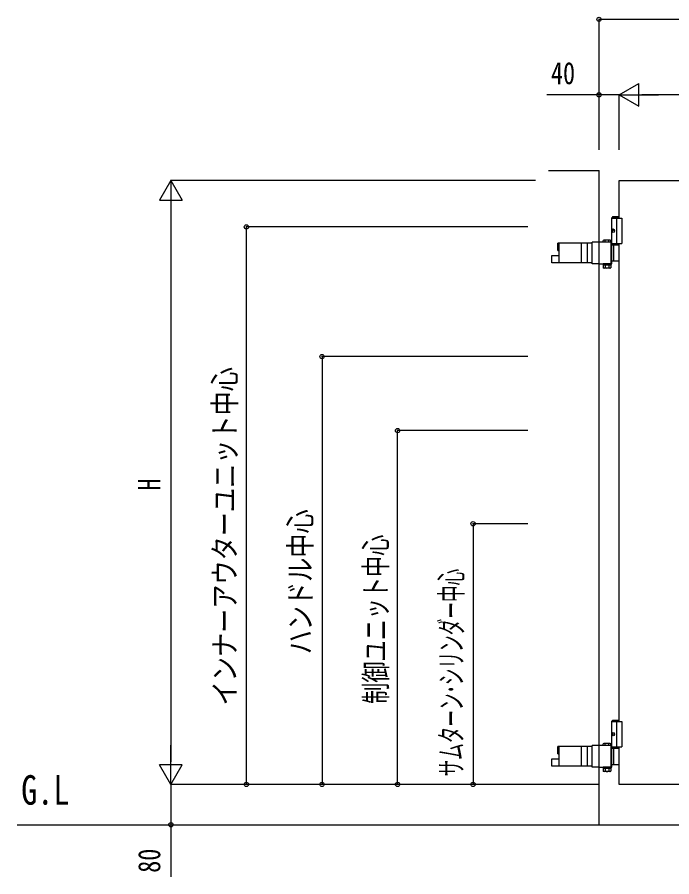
# Model space of a CAD drawing. Units: millimetres, scale not verified. Extents: x -4205 to 4205, y -2970 to 2970.
# Drawn here: x -1660 to -360, y -277 to 1430 of the extents above; entities that cross this region are included whole.
import ezdxf
from ezdxf.enums import TextEntityAlignment as Align

# ---------------------------------------------------------------- set-up
doc = ezdxf.new("R2010")
doc.units = ezdxf.units.MM
doc.header["$LTSCALE"] = 12
for name, color, linetype in [('0-2_USER1', 3, 'Continuous'), ('0-4_YKK_A1', 4, 'Continuous'), ('0-5_YKK_D', 6, 'Continuous')]:
    doc.layers.add(name, color=color, linetype=linetype)
doc.styles.add('ＭＳ ゴシック', font='')
doc.styles.get('ＭＳ ゴシック').set_extended_font_data('MS Gothic')

msp = doc.modelspace()

# ---------------------------------------------------------------- linework, layer by layer
at = {"layer": '0-4_YKK_A1'}
for p, q in [((-604.98, 1126), (-504.98, 1126)), ((-504.98, -174), (-504.98, 1126)), ((-464.98, 1031), (-464.98, 1106)), ((-477.48, 1034), (-479.48, 1032)), ((-479.48, 978), (-479.48, 1032)), ((-479.48, 1032), (-464.98, 1032)), ((-477.48, 1034), (-464.98, 1034)), ((-469.98, 1031), (-469.98, 981)), ((-478.18, 1008.1), (-478.78, 1008.1)), ((-478.18, 1003.9), (-478.78, 1003.9)), ((-477.17, 1006.42), (-477.76, 1006.42)), ((-477.17, 1005.58), (-477.76, 1005.58)), ((-518.47, 981.5), (-586.99, 981.5)), ((-586.99, 967), (-586.99, 981.5)), ((-539.95, 942.5), (-539.95, 981.5)), ((-527.64, 942.5), (-527.64, 981.5)), ((-518.47, 940.45), (-518.47, 983.55)), ((-504.98, 983.55), (-518.47, 983.55)), ((-479.19, 983.55), (-504.98, 983.55)), ((-495.69, 987.55), (-496.7, 986.97)), ((-496.7, 983.55), (-496.7, 986.97)), ((-482.69, 987.55), (-495.69, 987.55)), ((-492.95, 983.55), (-492.95, 986.97)), ((-485.44, 983.55), (-485.44, 986.97)), ((-482.69, 987.55), (-481.69, 986.97)), ((-481.69, 983.55), (-481.69, 986.97)), ((-480.99, 982.05), (-479.19, 982.05)), ((-480.99, 941.95), (-480.99, 982.05)), ((-479.48, 981), (-459.98, 981)), ((-479.19, 940.45), (-479.19, 983.55)), ((-479.19, 978), (-464.98, 978)), ((-476.09, 978), (-476.09, 946)), ((-464.98, 31), (-464.98, 981)), ((-598.53, 957), (-584.39, 957)), ((-598.53, 942.5), (-598.53, 957)), ((-586.99, 967), (-584.39, 967)), ((-480.99, 962.5), (-479.19, 962.5)), ((-480.99, 961.5), (-479.19, 961.5)), ((-518.47, 942.5), (-598.53, 942.5)), ((-504.98, 940.45), (-518.47, 940.45)), ((-504.98, 940.45), (-479.19, 940.45)), ((-493.29, 938.45), (-493.29, 940.45)), ((-485.09, 938.45), (-485.09, 940.45)), ((-480.99, 941.95), (-479.19, 941.95)), ((-479.19, 946), (-464.98, 946)), ((-496.7, 938.45), (-496.7, 932.53)), ((-481.69, 938.45), (-496.7, 938.45)), ((-495.69, 931.95), (-496.7, 932.53)), ((-482.69, 931.95), (-495.69, 931.95)), ((-492.95, 938.45), (-492.95, 932.53)), ((-485.44, 938.45), (-485.44, 932.53)), ((-482.69, 931.95), (-481.69, 932.53)), ((-481.69, 938.45), (-481.69, 932.53)), ((-477.48, 34), (-479.48, 32)), ((-479.48, -22), (-479.48, 32)), ((-479.48, 32), (-464.98, 32)), ((-477.48, 34), (-464.98, 34)), ((-469.98, 31), (-469.98, -19)), ((-478.18, 8.1), (-478.78, 8.1)), ((-478.18, 3.9), (-478.78, 3.9)), ((-477.17, 6.42), (-477.76, 6.42)), ((-477.17, 5.58), (-477.76, 5.58)), ((-518.47, -59.55), (-518.47, -16.45)), ((-504.98, -16.45), (-518.47, -16.45)), ((-479.19, -16.45), (-504.98, -16.45)), ((-495.69, -12.45), (-496.7, -13.03)), ((-496.7, -16.45), (-496.7, -13.03)), ((-482.69, -12.45), (-495.69, -12.45)), ((-492.95, -16.45), (-492.95, -13.03)), ((-485.44, -16.45), (-485.44, -13.03)), ((-482.69, -12.45), (-481.69, -13.03)), ((-481.69, -16.45), (-481.69, -13.03)), ((-479.19, -59.55), (-479.19, -16.45)), ((-518.47, -18.5), (-586.99, -18.5)), ((-586.99, -33), (-586.99, -18.5)), ((-586.99, -33), (-584.39, -33)), ((-539.95, -57.5), (-539.95, -18.5)), ((-527.64, -57.5), (-527.64, -18.5)), ((-480.99, -17.95), (-479.19, -17.95)), ((-480.99, -58.05), (-480.99, -17.95)), ((-479.48, -19), (-459.98, -19)), ((-479.19, -22), (-464.98, -22)), ((-476.09, -22), (-476.09, -54)), ((-598.53, -43), (-584.39, -43)), ((-598.53, -57.5), (-598.53, -43)), ((-480.99, -37.5), (-479.19, -37.5)), ((-480.99, -38.5), (-479.19, -38.5)), ((-518.47, -57.5), (-598.53, -57.5)), ((-504.98, -59.55), (-518.47, -59.55)), ((-504.98, -59.55), (-479.19, -59.55)), ((-496.7, -61.55), (-496.7, -67.47)), ((-481.69, -61.55), (-496.7, -61.55)), ((-495.69, -68.05), (-496.7, -67.47)), ((-482.69, -68.05), (-495.69, -68.05)), ((-493.29, -61.55), (-493.29, -59.55)), ((-492.95, -61.55), (-492.95, -67.47)), ((-485.44, -61.55), (-485.44, -67.47)), ((-485.09, -61.55), (-485.09, -59.55)), ((-482.69, -68.05), (-481.69, -67.47)), ((-481.69, -61.55), (-481.69, -67.47)), ((-480.99, -58.05), (-479.19, -58.05)), ((-479.19, -54), (-464.98, -54)), ((-1660.21, -174), (933.63, -174))]:
    msp.add_line(p, q, dxfattribs=at)
for points in [[(-464.98, 1106), (-64.98, 1106), (-64.98, -94), (-464.98, -94), (-464.98, -19)], [(-479.48, 1031), (-459.98, 1031), (-459.98, 981)], [(-478.89, 1007.26), (-478.92, 1007.1), (-478.96, 1006.94), (-479.03, 1006.79), (-479.11, 1006.67), (-479.21, 1006.56), (-479.27, 1006.51)], [(-479.27, 1005.49), (-479.21, 1005.44), (-479.11, 1005.33), (-479.03, 1005.21), (-478.96, 1005.06), (-478.92, 1004.9), (-478.89, 1004.74)], [(-477.76, 1006.42), (-477.87, 1006.44), (-477.98, 1006.48), (-478.08, 1006.56), (-478.17, 1006.67), (-478.24, 1006.79), (-478.28, 1006.94), (-478.3, 1007.1), (-478.3, 1007.26)], [(-478.3, 1004.74), (-478.3, 1004.9), (-478.28, 1005.06), (-478.24, 1005.21), (-478.17, 1005.33), (-478.08, 1005.44), (-477.98, 1005.52), (-477.87, 1005.56), (-477.76, 1005.58)], [(-584.39, 942.5), (-584.39, 967), (-584.39, 981.5)], [(-479.48, 31), (-459.98, 31), (-459.98, -19)], [(-478.89, 7.26), (-478.92, 7.1), (-478.96, 6.94), (-479.03, 6.79), (-479.11, 6.67), (-479.21, 6.56), (-479.27, 6.51)], [(-479.27, 5.49), (-479.21, 5.44), (-479.11, 5.33), (-479.03, 5.21), (-478.96, 5.06), (-478.92, 4.9), (-478.89, 4.74)], [(-477.76, 6.42), (-477.87, 6.44), (-477.98, 6.48), (-478.08, 6.56), (-478.17, 6.67), (-478.24, 6.79), (-478.28, 6.94), (-478.3, 7.1), (-478.3, 7.26)], [(-478.3, 4.74), (-478.3, 4.9), (-478.28, 5.06), (-478.24, 5.21), (-478.17, 5.33), (-478.08, 5.44), (-477.98, 5.52), (-477.87, 5.56), (-477.76, 5.58)], [(-584.39, -57.5), (-584.39, -33), (-584.39, -18.5)]]:
    msp.add_lwpolyline(points, dxfattribs=at)
for points in [[(-481.49, 940.45), (-496.89, 940.45), (-496.89, 938.45), (-481.49, 938.45)], [(-481.49, -59.55), (-496.89, -59.55), (-496.89, -61.55), (-481.49, -61.55)]]:
    msp.add_lwpolyline(points, close=True, dxfattribs=at)
for centre, radius, start, end in [((-494.82, 984.23), 3.32, 55.61575, 124.38425), ((-489.19, 975.13), 12.42, 72.41205, 107.58795), ((-483.56, 984.23), 3.32, 55.61575, 124.38425), ((-494.82, 935.27), 3.32, 235.61575, 304.38425), ((-489.19, 944.37), 12.42, 252.41205, 287.58795), ((-483.56, 935.27), 3.32, 235.61575, 304.38425), ((-494.82, -15.77), 3.32, 55.61575, 124.38425), ((-489.19, -24.87), 12.42, 72.41205, 107.58795), ((-483.56, -15.77), 3.32, 55.61575, 124.38425), ((-494.82, -64.73), 3.32, 235.61575, 304.38425), ((-489.19, -55.63), 12.42, 252.41205, 287.58795), ((-483.56, -64.73), 3.32, 235.61575, 304.38425)]:
    msp.add_arc(centre, radius, start, end, dxfattribs=at)
for centre in [(-476.82, 1006), (-476.82, 6)]:
    msp.add_ellipse(centre, major_axis=(0, -3.5), ratio=0.707107, dxfattribs=at)
for centre, start_param, end_param in [((-472.59, 1006), 1.3352921, 1.4303349), ((-472, 1006), 1.3352921, 1.4303349), ((-472.59, 1006), 1.7112577, 1.8063006), ((-472, 1006), 1.7112577, 1.8063006), ((-470.81, 1006), 1.5241127, 1.6174799), ((-472.59, 6), 1.3352921, 1.4303349), ((-472.59, 6), 1.7112577, 1.8063006), ((-472, 6), 1.3352921, 1.4303349), ((-472, 6), 1.7112577, 1.8063006), ((-470.81, 6), 1.5241127, 1.6174799)]:
    msp.add_ellipse(centre, major_axis=(0, 9), ratio=0.707107, start_param=start_param, end_param=end_param, dxfattribs=at)
at = {"layer": '0-5_YKK_D'}
for p, q in [((-504.98, 1166.96), (-504.98, 1427)), ((-504.98, 1426), (781.02, 1426)), ((-464.98, 1276), (-426.01, 1298.5)), ((-426.01, 1253.5), (-426.01, 1298.5)), ((-504.98, 1166.96), (-504.98, 1277)), ((-464.98, 1166.96), (-464.98, 1277)), ((-464.98, 1166.96), (-464.98, 1277)), ((-464.98, 1276), (-426.01, 1253.5)), ((-464.98, 1276), (-387.04, 1276)), ((-109.98, 1276), (-419.98, 1276)), ((-1354.98, 1106), (-1377.48, 1067.03)), ((-631.36, 1106), (-1355.98, 1106)), ((-1354.98, 1106), (-1332.48, 1067.03)), ((-1354.98, 1106), (-1354.98, 1028.06)), ((-1377.48, 1067.03), (-1332.48, 1067.03)), ((-1354.98, 1061), (-1354.98, -49)), ((-645.98, 1013.7), (-1205.98, 1013.7)), ((-1204.98, -94), (-1204.98, 1013.7)), ((-645.98, 756), (-1055.98, 756)), ((-1054.98, 756), (-1054.98, -94)), ((-645.98, 609), (-905.98, 609)), ((-904.98, -94), (-904.98, 609)), ((-645.98, 424), (-755.98, 424)), ((-754.98, 424), (-754.98, -94)), ((-1354.98, -94), (-1354.98, -16.06)), ((-1354.98, -94), (-1377.48, -55.03)), ((-1332.48, -55.03), (-1377.48, -55.03)), ((-1354.98, -94), (-1332.48, -55.03)), ((-631.36, -94), (-1355.98, -94)), ((-631.36, -94), (-1355.98, -94)), ((-505.98, -94), (-1205.98, -94)), ((-505.98, -94), (-1055.98, -94)), ((-505.98, -94), (-905.98, -94)), ((-505.98, -94), (-755.98, -94))]:
    msp.add_line(p, q, dxfattribs=at)
for points in [[(-464.98, 1276), (-504.98, 1276), (-608.38, 1276)], [(-1354.98, -94), (-1354.98, -174), (-1354.98, -277.4)]]:
    msp.add_lwpolyline(points, dxfattribs=at)
for centre in [(-504.98, 1426), (-504.98, 1276), (-1204.98, 1013.7), (-1054.98, 756), (-904.98, 609), (-754.98, 424), (-1204.98, -94), (-1054.98, -94), (-904.98, -94), (-754.98, -94), (-1354.98, -174)]:
    msp.add_circle(centre, 4.25, dxfattribs=at)

# ---------------------------------------------------------------- texts
at = {"layer": '0-2_USER1', "style": 'ＭＳ ゴシック', "width": 0.8}
msp.add_text('G.L', height=58.65, dxfattribs=at).set_placement((-1652.33, -151.72), align=Align.BOTTOM_LEFT)
at = {"layer": '0-5_YKK_D', "style": 'ＭＳ ゴシック', "width": 0.8}
msp.add_text('40', height=43.99, dxfattribs=at).set_placement((-600.38, 1284), align=Align.BOTTOM_LEFT)
at = {"layer": '0-5_YKK_D', "style": 'ＭＳ ゴシック'}
for s, width, p in [('インナーアウターユニット中心', 0.8, (-1212.98, 63.05)), ('H', 0.8, (-1362.98, 490)), ('ハンドル中心', 0.8, (-1062.98, 164.6)), ('制御ユニット中心', 0.7, (-912.98, 66.25)), ('サムターン･シリンダー中心', 0.55, (-762.98, -78.1)), ('80', 0.8, (-1362.98, -269.4))]:
    msp.add_text(s, height=43.99, rotation=90, dxfattribs=dict(at, width=width)).set_placement(p, align=Align.BOTTOM_LEFT)

doc.saveas('drawing.dxf')
